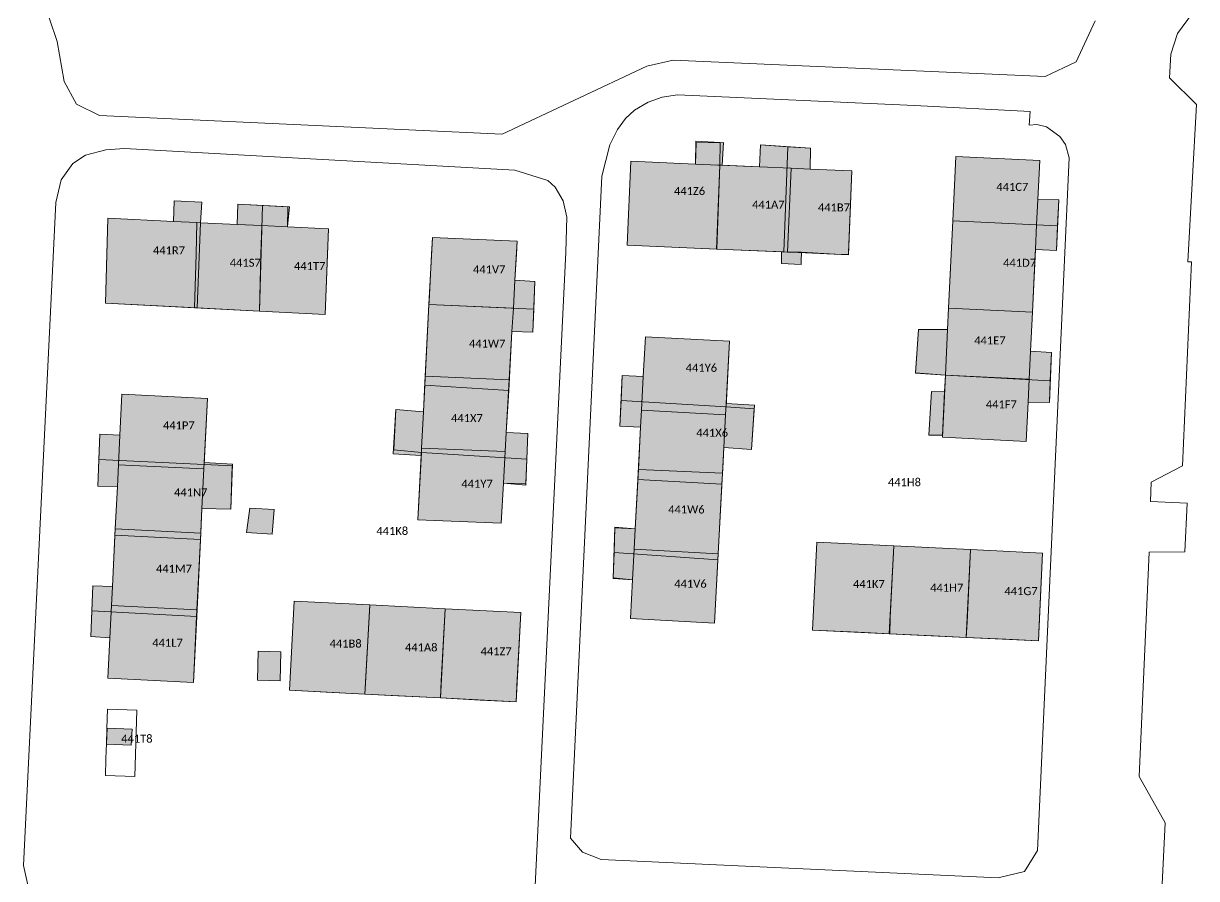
# Model space of a CAD drawing. Header units: metres. Extents: x 113120 to 240396, y 120329 to 242116.
# Drawn here: x 114548.3 to 114665.6, y 121612.6 to 121698.1 of the extents above; entities that cross this region are included whole.
import ezdxf

# ---------------------------------------------------------------- set-up
doc = ezdxf.new("R2010")
doc.units = ezdxf.units.M
doc.header["$LTSCALE"] = 3
for name, color, linetype, lineweight in [('Bpn_CaPa', 78, 'Continuous', 0), ('Bpn_ReBu', 4, 'Continuous', 0), ('Bpt_CaNu', 7, 'Continuous', 0), ('Hachure bâtiment', 11, 'Continuous', 0)]:
    doc.layers.add(name, color=color, linetype=linetype, lineweight=lineweight)
doc.styles.add('Legend', font='')
doc.styles.get('Legend').set_extended_font_data('Calibri')

msp = doc.modelspace()

# ---------------------------------------------------------------- hatches: boundary and pattern name
at = {"layer": 'Hachure bâtiment'}
h = msp.add_hatch(color=256, dxfattribs=at)
h.dxf.hatch_style = 1
h.paths.add_polyline_path([(114618.12, 121683.89), (114617.9, 121683.9), (114617.68, 121683.91), (114615.47, 121684.01), (114615.53, 121686.13), (114618.27, 121686.17)])
h = msp.add_hatch(color=256, dxfattribs=at)
h.dxf.hatch_style = 1
h.paths.add_polyline_path([(114626.97, 121685.6), (114626.93, 121683.5), (114625.02, 121683.59), (114621.87, 121683.73), (114621.95, 121685.92)])
h = msp.add_hatch(color=256, dxfattribs=at)
h.dxf.hatch_style = 1
h.paths.add_polyline_path([(114649.88, 121684.38), (114649.69, 121680.48), (114649.57, 121677.95), (114641.19, 121678.35), (114641.5, 121684.78)])
h = msp.add_hatch(color=256, dxfattribs=at)
h.dxf.hatch_style = 1
h.paths.add_polyline_path([(114615.47, 121684.01), (114617.68, 121683.91), (114617.9, 121683.9), (114617.6, 121675.52), (114608.63, 121675.92), (114608.98, 121684.3)])
h = msp.add_hatch(color=256, dxfattribs=at)
h.dxf.hatch_style = 1
h.paths.add_polyline_path([(114618.12, 121683.89), (114621.87, 121683.73), (114625.02, 121683.59), (114624.67, 121675.21), (114624.05, 121675.24), (114617.6, 121675.52), (114617.9, 121683.9)])
h = msp.add_hatch(color=256, dxfattribs=at)
h.dxf.hatch_style = 1
h.paths.add_polyline_path([(114626.93, 121683.5), (114631.1, 121683.32), (114630.76, 121675.15), (114630.75, 121674.97), (114629.41, 121675), (114626.05, 121675.19), (114624.67, 121675.21), (114625.02, 121683.59)])
h = msp.add_hatch(color=256, dxfattribs=at)
h.dxf.hatch_style = 1
h.paths.add_polyline_path([(114566.1, 121680.2), (114565.95, 121678.15), (114565.6, 121678.17), (114563.25, 121678.28), (114563.33, 121680.33)])
h = msp.add_hatch(color=256, dxfattribs=at)
h.dxf.hatch_style = 1
h.paths.add_polyline_path([(114574.87, 121679.73), (114574.65, 121677.73), (114572.09, 121677.86), (114569.63, 121677.98), (114569.68, 121680)])
h = msp.add_hatch(color=256, dxfattribs=at)
h.dxf.hatch_style = 1
h.paths.add_polyline_path([(114651.78, 121680.42), (114651.55, 121675.37), (114649.46, 121675.47), (114649.45, 121675.47), (114649.57, 121677.95), (114649.69, 121680.48)])
h = msp.add_hatch(color=256, dxfattribs=at)
h.dxf.hatch_style = 1
h.paths.add_polyline_path([(114563.25, 121678.28), (114565.6, 121678.17), (114565.52, 121675), (114565.37, 121669.65), (114556.45, 121670.12), (114556.6, 121675), (114556.7, 121678.6)])
h = msp.add_hatch(color=256, dxfattribs=at)
h.dxf.hatch_style = 1
h.paths.add_polyline_path([(114565.95, 121678.15), (114569.63, 121677.98), (114572.09, 121677.86), (114572.01, 121675), (114571.85, 121669.31), (114565.37, 121669.65), (114565.52, 121675), (114565.6, 121678.17)])
h = msp.add_hatch(color=256, dxfattribs=at)
h.dxf.hatch_style = 1
h.paths.add_polyline_path([(114574.65, 121677.73), (114578.77, 121677.53), (114578.67, 121675), (114578.43, 121668.97), (114571.85, 121669.31), (114572.01, 121675), (114572.09, 121677.86)])
h = msp.add_hatch(color=256, dxfattribs=at)
h.dxf.hatch_style = 1
h.paths.add_polyline_path([(114649.57, 121677.95), (114649.45, 121675.47), (114649.46, 121675.47), (114649.43, 121675), (114649.16, 121669.22), (114640.77, 121669.62), (114641.03, 121675), (114641.19, 121678.35)])
h = msp.add_hatch(color=256, dxfattribs=at)
h.dxf.hatch_style = 1
h.paths.add_polyline_path([(114597.63, 121676.3), (114597.55, 121675), (114597.4, 121672.4), (114597.25, 121669.62), (114588.81, 121669.96), (114588.82, 121670.28), (114589.07, 121675), (114589.15, 121676.67)])
h = msp.add_hatch(color=256, dxfattribs=at)
h.dxf.hatch_style = 1
h.paths.add_polyline_path([(114624.67, 121675.21), (114626.05, 121675.19), (114626.05, 121674.91), (114626.04, 121674.61), (114626.03, 121673.97), (114624.07, 121674.08), (114624.06, 121674.7), (114624.05, 121675), (114624.05, 121675.24)])
h = msp.add_hatch(color=256, dxfattribs=at)
h.dxf.hatch_style = 1
h.paths.add_polyline_path([(114599.4, 121672.27), (114599.18, 121667.22), (114597.11, 121667.27), (114597.25, 121669.62), (114597.4, 121672.4)])
h = msp.add_hatch(color=256, dxfattribs=at)
h.dxf.hatch_style = 1
h.paths.add_polyline_path([(114597.25, 121669.62), (114597.11, 121667.27), (114596.84, 121662.46), (114588.44, 121662.8), (114588.81, 121669.96)])
h = msp.add_hatch(color=256, dxfattribs=at)
h.dxf.hatch_style = 1
h.paths.add_polyline_path([(114649.16, 121669.22), (114648.97, 121665.32), (114648.83, 121662.5), (114640.45, 121662.9), (114640.67, 121667.48), (114640.77, 121669.62)])
h = msp.add_hatch(color=256, dxfattribs=at)
h.dxf.hatch_style = 1
h.paths.add_polyline_path([(114640.45, 121662.9), (114637.47, 121663.15), (114637.75, 121667.47), (114640.67, 121667.48)])
h = msp.add_hatch(color=256, dxfattribs=at)
h.dxf.hatch_style = 1
h.paths.add_polyline_path([(114618.85, 121666.3), (114618.52, 121660.08), (114618.46, 121658.96), (114610.06, 121659.41), (114610.24, 121662.77), (114610.45, 121666.73)])
h = msp.add_hatch(color=256, dxfattribs=at)
h.dxf.hatch_style = 1
h.paths.add_polyline_path([(114651.05, 121665.18), (114650.85, 121660.18), (114648.72, 121660.22), (114648.83, 121662.5), (114648.97, 121665.32)])
h = msp.add_hatch(color=256, dxfattribs=at)
h.dxf.hatch_style = 1
h.paths.add_polyline_path([(114596.84, 121662.46), (114596.54, 121657.17), (114596.44, 121655.3), (114588.07, 121655.63), (114588.26, 121659.25), (114588.37, 121661.52), (114588.44, 121662.8)])
h = msp.add_hatch(color=256, dxfattribs=at)
h.dxf.hatch_style = 1
h.paths.add_polyline_path([(114610.24, 121662.77), (114610.06, 121659.41), (114609.97, 121657.7), (114607.88, 121657.83), (114608.13, 121662.87)])
h = msp.add_hatch(color=256, dxfattribs=at)
h.dxf.hatch_style = 1
h.paths.add_polyline_path([(114648.83, 121662.5), (114648.72, 121660.22), (114648.53, 121656.3), (114640.15, 121656.7), (114640.16, 121656.93), (114640.37, 121661.25), (114640.45, 121662.9)])
h = msp.add_hatch(color=256, dxfattribs=at)
h.dxf.hatch_style = 1
h.paths.add_polyline_path([(114566.65, 121660.58), (114566.34, 121654.2), (114566.3, 121653.54), (114557.75, 121653.96), (114557.9, 121656.9), (114558.1, 121661)])
h = msp.add_hatch(color=256, dxfattribs=at)
h.dxf.hatch_style = 1
h.paths.add_polyline_path([(114640.37, 121661.25), (114640.16, 121656.93), (114638.8, 121656.92), (114639.05, 121661.28)])
h = msp.add_hatch(color=256, dxfattribs=at)
h.dxf.hatch_style = 1
h.paths.add_polyline_path([(114621.37, 121659.92), (114621.07, 121655.47), (114618.29, 121655.68), (114618.46, 121658.96), (114618.52, 121660.08)])
h = msp.add_hatch(color=256, dxfattribs=at)
h.dxf.hatch_style = 1
h.paths.add_polyline_path([(114588.26, 121659.25), (114588.07, 121655.63), (114588.03, 121654.87), (114585.24, 121655.04), (114585.48, 121659.47)])
h = msp.add_hatch(color=256, dxfattribs=at)
h.dxf.hatch_style = 1
h.paths.add_polyline_path([(114618.46, 121658.96), (114618.29, 121655.68), (114618.18, 121653.58), (114618.1, 121652.02), (114609.7, 121652.47), (114609.97, 121657.7), (114610.06, 121659.41)])
h = msp.add_hatch(color=256, dxfattribs=at)
h.dxf.hatch_style = 1
h.paths.add_polyline_path([(114557.9, 121656.9), (114557.75, 121653.96), (114557.65, 121651.77), (114555.7, 121651.83), (114555.88, 121657)])
h = msp.add_hatch(color=256, dxfattribs=at)
h.dxf.hatch_style = 1
h.paths.add_polyline_path([(114598.68, 121657.07), (114598.5, 121651.92), (114596.26, 121652.12), (114596.44, 121655.3), (114596.54, 121657.17)])
h = msp.add_hatch(color=256, dxfattribs=at)
h.dxf.hatch_style = 1
h.paths.add_polyline_path([(114596.44, 121655.3), (114596.26, 121652.12), (114596.03, 121648.13), (114587.7, 121648.47), (114588.03, 121654.87), (114588.07, 121655.63)])
h = msp.add_hatch(color=256, dxfattribs=at)
h.dxf.hatch_style = 1
h.paths.add_polyline_path([(114566.3, 121653.54), (114566.11, 121649.6), (114565.96, 121646.5), (114557.41, 121646.92), (114557.65, 121651.77), (114557.75, 121653.96)])
h = msp.add_hatch(color=256, dxfattribs=at)
h.dxf.hatch_style = 1
h.paths.add_polyline_path([(114569.15, 121654.03), (114569, 121649.52), (114566.11, 121649.6), (114566.3, 121653.54), (114566.34, 121654.2)])
h = msp.add_hatch(color=256, dxfattribs=at)
h.dxf.hatch_style = 1
h.paths.add_polyline_path([(114618.1, 121652.02), (114617.73, 121645.05), (114609.33, 121645.53), (114609.44, 121647.55), (114609.7, 121652.47)])
h = msp.add_hatch(color=256, dxfattribs=at)
h.dxf.hatch_style = 1
h.paths.add_polyline_path([(114573.33, 121649.5), (114573.13, 121647.03), (114570.57, 121647.18), (114570.88, 121649.63)])
h = msp.add_hatch(color=256, dxfattribs=at)
h.dxf.hatch_style = 1
h.paths.add_polyline_path([(114565.96, 121646.5), (114565.61, 121639.46), (114557.06, 121639.88), (114557.15, 121641.8), (114557.41, 121646.92)])
h = msp.add_hatch(color=256, dxfattribs=at)
h.dxf.hatch_style = 1
h.paths.add_polyline_path([(114609.44, 121647.55), (114609.33, 121645.53), (114609.17, 121642.47), (114607.23, 121642.6), (114607.38, 121647.72)])
h = msp.add_hatch(color=256, dxfattribs=at)
h.dxf.hatch_style = 1
h.paths.add_polyline_path([(114635.28, 121645.85), (114634.84, 121637.07), (114627.15, 121637.43), (114627.58, 121646.22)])
h = msp.add_hatch(color=256, dxfattribs=at)
h.dxf.hatch_style = 1
h.paths.add_polyline_path([(114642.97, 121645.48), (114642.54, 121636.71), (114634.84, 121637.07), (114635.28, 121645.85)])
h = msp.add_hatch(color=256, dxfattribs=at)
h.dxf.hatch_style = 1
h.paths.add_polyline_path([(114617.73, 121645.05), (114617.37, 121638.13), (114608.97, 121638.58), (114609.17, 121642.47), (114609.33, 121645.53)])
h = msp.add_hatch(color=256, dxfattribs=at)
h.dxf.hatch_style = 1
h.paths.add_polyline_path([(114650.17, 121645.13), (114649.75, 121636.37), (114642.54, 121636.71), (114642.97, 121645.48)])
h = msp.add_hatch(color=256, dxfattribs=at)
h.dxf.hatch_style = 1
h.paths.add_polyline_path([(114557.15, 121641.8), (114557.06, 121639.88), (114556.9, 121636.65), (114554.98, 121636.78), (114555.18, 121641.87)])
h = msp.add_hatch(color=256, dxfattribs=at)
h.dxf.hatch_style = 1
h.paths.add_polyline_path([(114565.61, 121639.46), (114565.57, 121638.78), (114565.25, 121632.2), (114556.7, 121632.62), (114556.9, 121636.65), (114557.06, 121639.88)])
h = msp.add_hatch(color=256, dxfattribs=at)
h.dxf.hatch_style = 1
h.paths.add_polyline_path([(114582.88, 121639.95), (114582.4, 121631.03), (114574.85, 121631.42), (114575.33, 121640.33)])
h = msp.add_hatch(color=256, dxfattribs=at)
h.dxf.hatch_style = 1
h.paths.add_polyline_path([(114590.43, 121639.57), (114589.95, 121630.65), (114582.4, 121631.03), (114582.88, 121639.95)])
h = msp.add_hatch(color=256, dxfattribs=at)
h.dxf.hatch_style = 1
h.paths.add_polyline_path([(114597.98, 121639.18), (114597.53, 121630.27), (114589.95, 121630.65), (114590.43, 121639.57)])
h = msp.add_hatch(color=256, dxfattribs=at)
h.dxf.hatch_style = 1
h.paths.add_polyline_path([(114574, 121635.27), (114573.93, 121632.37), (114571.65, 121632.42), (114571.73, 121635.32)])
h = msp.add_hatch(color=256, dxfattribs=at)
h.dxf.hatch_style = 1
h.paths.add_polyline_path([(114559.13, 121627.52), (114559.03, 121625.92), (114556.55, 121626.03), (114556.63, 121627.63)])

# ---------------------------------------------------------------- linework, layer by layer
at = {"layer": 'Bpn_CaPa'}
for points in [[(114655.43, 121698.33), (114653.53, 121694.24), (114650.41, 121692.76), (114613.21, 121694.39), (114610.58, 121693.79), (114596.12, 121686.99), (114555.85, 121688.86), (114553.57, 121689.99), (114552.33, 121692.27), (114551.64, 121696.27), (114550.1, 121700.81)], [(114550.1, 121700.81), (114551.64, 121696.27), (114552.33, 121692.27), (114553.57, 121689.99), (114555.85, 121688.86), (114596.12, 121686.99), (114610.58, 121693.79), (114613.21, 121694.39), (114650.41, 121692.76), (114653.53, 121694.24), (114655.43, 121698.33)], [(114665.14, 121699.08), (114663.67, 121697.05), (114662.98, 121694.98), (114662.84, 121692.61), (114665.56, 121689.97), (114664.68, 121674.24), (114665.07, 121674.23), (114664.17, 121653.85), (114661.03, 121652.22), (114660.95, 121650.3), (114664.63, 121650.13), (114664.4, 121645.26), (114660.83, 121645.23), (114659.83, 121622.82), (114662.42, 121618.18), (114661.5, 121599.13)], [(114661.5, 121599.13), (114662.42, 121618.18), (114659.83, 121622.82), (114660.83, 121645.23), (114664.4, 121645.26), (114664.63, 121650.13), (114660.95, 121650.3), (114661.03, 121652.22), (114664.17, 121653.85), (114665.07, 121674.23), (114664.68, 121674.24), (114665.56, 121689.97), (114662.84, 121692.61), (114662.98, 121694.98), (114663.67, 121697.05), (114665.14, 121699.08)]]:
    msp.add_lwpolyline(points, dxfattribs=at)
for points in [[(114648.94, 121689.26), (114637.35, 121689.87), (114613.65, 121690.94), (114612.13, 121690.7), (114610.74, 121690.2), (114609.36, 121689.38), (114608.45, 121688.56), (114607.65, 121687.46), (114606.88, 121685.94), (114606.09, 121682.8), (114602.97, 121616.64), (114604.16, 121615.24), (114606.03, 121614.51), (114645.71, 121612.67), (114648.35, 121613.31), (114649.66, 121615.4), (114652.81, 121684.63), (114652.45, 121685.97), (114651.88, 121686.78), (114650.57, 121687.72), (114649.58, 121687.96), (114648.81, 121687.89), (114648.94, 121689.26)], [(114648.94, 121689.26), (114648.81, 121687.89), (114649.58, 121687.96), (114650.57, 121687.72), (114651.88, 121686.78), (114652.45, 121685.97), (114652.81, 121684.63), (114649.66, 121615.4), (114648.35, 121613.31), (114645.71, 121612.67), (114606.03, 121614.51), (114604.16, 121615.24), (114602.97, 121616.64), (114606.09, 121682.8), (114606.88, 121685.94), (114607.65, 121687.46), (114608.45, 121688.56), (114609.36, 121689.38), (114610.74, 121690.2), (114612.13, 121690.7), (114613.65, 121690.94), (114637.35, 121689.87), (114648.94, 121689.26)], [(114624.7, 121685.74), (114621.95, 121685.92), (114621.87, 121683.73), (114617.9, 121683.9), (114617.93, 121686.16), (114615.49, 121686.29), (114615.47, 121684.01), (114608.98, 121684.3), (114608.63, 121675.92), (114617.55, 121675.52), (114624.3, 121675.23), (114630.75, 121674.93), (114631.1, 121683.32), (114626.93, 121683.5), (114626.97, 121685.6), (114624.7, 121685.74)], [(114617.55, 121675.52), (114608.63, 121675.92), (114608.98, 121684.3), (114615.47, 121684.01), (114615.49, 121686.29), (114617.93, 121686.16), (114617.9, 121683.9), (114617.55, 121675.52)], [(114624.7, 121685.74), (114624.3, 121675.23), (114617.55, 121675.52), (114617.9, 121683.9), (114621.87, 121683.73), (114621.95, 121685.92), (114624.7, 121685.74)], [(114624.7, 121685.74), (114626.97, 121685.6), (114626.93, 121683.5), (114631.1, 121683.32), (114630.75, 121674.93), (114624.3, 121675.23), (114624.7, 121685.74)], [(114602.23, 121680.34), (114601.44, 121681.69), (114600.68, 121682.38), (114597.41, 121683.41), (114558.36, 121685.56), (114556.48, 121685.44), (114554.47, 121684.91), (114553.2, 121684.05), (114552.02, 121682.43), (114551.49, 121680.17), (114548.26, 121613.92), (114548.81, 121611.5), (114550.12, 121610.76), (114552.02, 121610.35), (114596.45, 121608.32), (114597.29, 121608.54), (114598.02, 121609), (114598.86, 121609.94), (114599.4, 121611.22), (114602.49, 121675.19), (114602.6, 121678.7), (114602.23, 121680.34)], [(114602.23, 121680.34), (114602.6, 121678.7), (114602.49, 121675.19), (114599.4, 121611.22), (114598.86, 121609.94), (114598.02, 121609), (114597.29, 121608.54), (114596.45, 121608.32), (114552.02, 121610.35), (114550.12, 121610.76), (114548.81, 121611.5), (114548.26, 121613.92), (114551.49, 121680.17), (114552.02, 121682.43), (114553.2, 121684.05), (114554.47, 121684.91), (114556.48, 121685.44), (114558.36, 121685.56), (114597.41, 121683.41), (114600.68, 121682.38), (114601.44, 121681.69), (114602.23, 121680.34)], [(114640.45, 121662.9), (114640.15, 121656.7), (114648.53, 121656.3), (114648.72, 121660.22), (114650.85, 121660.18), (114650.94, 121662.34), (114651.05, 121665.18), (114648.97, 121665.32), (114649.16, 121669.22), (114649.45, 121675.47), (114651.55, 121675.37), (114651.67, 121677.85), (114651.78, 121680.42), (114649.69, 121680.48), (114649.88, 121684.38), (114641.5, 121684.78), (114641.19, 121678.35), (114640.77, 121669.62), (114640.67, 121667.48), (114637.75, 121667.47), (114637.47, 121663.1), (114640.45, 121662.9)], [(114651.67, 121677.85), (114641.19, 121678.35), (114641.5, 121684.78), (114649.88, 121684.38), (114649.69, 121680.48), (114651.78, 121680.42), (114651.67, 121677.85)], [(114571.85, 121669.31), (114578.43, 121668.97), (114578.77, 121677.53), (114574.65, 121677.73), (114574.7, 121679.75), (114572.15, 121679.87), (114569.68, 121680), (114569.63, 121677.97), (114565.95, 121678.15), (114566.1, 121680.2), (114563.33, 121680.33), (114563.25, 121678.28), (114556.7, 121678.6), (114556.45, 121670.12), (114565.64, 121669.64), (114571.85, 121669.31)], [(114565.95, 121678.15), (114565.64, 121669.64), (114556.45, 121670.12), (114556.7, 121678.6), (114563.25, 121678.28), (114563.33, 121680.33), (114566.1, 121680.2), (114565.95, 121678.15)], [(114571.85, 121669.31), (114565.64, 121669.64), (114565.95, 121678.15), (114569.63, 121677.97), (114569.68, 121680), (114572.15, 121679.87), (114571.85, 121669.31)], [(114571.85, 121669.31), (114572.15, 121679.87), (114574.7, 121679.75), (114574.65, 121677.73), (114578.77, 121677.53), (114578.43, 121668.97), (114571.85, 121669.31)], [(114651.67, 121677.85), (114651.55, 121675.37), (114649.45, 121675.47), (114649.16, 121669.22), (114640.77, 121669.62), (114641.19, 121678.35), (114651.67, 121677.85)], [(114598.59, 121654.52), (114598.68, 121657.07), (114596.54, 121657.17), (114596.78, 121661.38), (114597.11, 121667.27), (114599.18, 121667.22), (114599.28, 121669.5), (114599.4, 121672.27), (114597.4, 121672.4), (114597.63, 121676.3), (114589.15, 121676.67), (114588.81, 121669.96), (114588.39, 121661.91), (114588.26, 121659.25), (114585.48, 121659.47), (114585.3, 121655.45), (114588.05, 121655.19), (114587.7, 121648.47), (114596.03, 121648.13), (114596.26, 121652.11), (114598.5, 121652.08), (114598.59, 121654.52)], [(114588.81, 121669.96), (114589.15, 121676.67), (114597.63, 121676.3), (114597.4, 121672.4), (114599.4, 121672.27), (114599.28, 121669.5), (114588.81, 121669.96)], [(114588.81, 121669.96), (114599.28, 121669.5), (114599.18, 121667.22), (114597.11, 121667.27), (114596.78, 121661.38), (114588.39, 121661.91), (114588.81, 121669.96)], [(114640.45, 121662.9), (114637.47, 121663.1), (114637.75, 121667.47), (114640.67, 121667.48), (114640.77, 121669.62), (114649.16, 121669.22), (114648.97, 121665.32), (114651.05, 121665.18), (114650.94, 121662.34), (114640.45, 121662.9)], [(114607.31, 121645.2), (114607.23, 121642.65), (114609.17, 121642.47), (114608.97, 121638.58), (114617.37, 121638.13), (114617.7, 121644.47), (114618.16, 121653.11), (114618.29, 121655.68), (114621.07, 121655.47), (114621.34, 121659.54), (114618.51, 121659.75), (114618.85, 121666.3), (114610.45, 121666.73), (114610.24, 121662.77), (114608.13, 121662.87), (114608.01, 121660.39), (114607.88, 121657.83), (114609.97, 121657.7), (114609.75, 121653.47), (114609.44, 121647.55), (114607.38, 121647.67), (114607.31, 121645.2)], [(114618.51, 121659.75), (114608.01, 121660.39), (114608.13, 121662.87), (114610.24, 121662.77), (114610.45, 121666.73), (114618.85, 121666.3), (114618.51, 121659.75)], [(114640.45, 121662.9), (114650.94, 121662.34), (114650.85, 121660.18), (114648.72, 121660.22), (114648.53, 121656.3), (114640.15, 121656.7), (114640.45, 121662.9)], [(114557.44, 121647.55), (114557.15, 121641.8), (114555.18, 121641.87), (114555.09, 121639.35), (114554.98, 121636.78), (114556.9, 121636.65), (114556.7, 121632.62), (114565.25, 121632.2), (114565.58, 121638.78), (114565.99, 121647.12), (114566.11, 121649.6), (114569, 121649.52), (114569.14, 121653.84), (114566.33, 121654), (114566.65, 121660.58), (114558.1, 121661), (114557.9, 121656.9), (114555.88, 121657), (114555.8, 121654.48), (114555.7, 121651.83), (114557.65, 121651.77), (114557.44, 121647.55)], [(114555.8, 121654.48), (114555.88, 121657), (114557.9, 121656.9), (114558.1, 121661), (114566.65, 121660.58), (114566.33, 121654), (114555.8, 121654.48)], [(114598.59, 121654.52), (114588.05, 121655.19), (114585.3, 121655.45), (114585.48, 121659.47), (114588.26, 121659.25), (114588.39, 121661.91), (114596.78, 121661.38), (114596.54, 121657.17), (114598.68, 121657.07), (114598.59, 121654.52)], [(114618.16, 121653.11), (114609.75, 121653.47), (114609.97, 121657.7), (114607.88, 121657.83), (114608.01, 121660.39), (114618.51, 121659.75), (114621.34, 121659.54), (114621.07, 121655.47), (114618.29, 121655.68), (114618.16, 121653.11)], [(114598.59, 121654.52), (114598.5, 121652.08), (114596.26, 121652.11), (114596.03, 121648.13), (114587.7, 121648.47), (114588.05, 121655.19), (114598.59, 121654.52)], [(114557.44, 121647.55), (114557.65, 121651.77), (114555.7, 121651.83), (114555.8, 121654.48), (114566.33, 121654), (114569.14, 121653.84), (114569, 121649.52), (114566.11, 121649.6), (114565.99, 121647.12), (114557.44, 121647.55)], [(114607.31, 121645.2), (114607.38, 121647.67), (114609.44, 121647.55), (114609.75, 121653.47), (114618.16, 121653.11), (114617.7, 121644.47), (114607.31, 121645.2)], [(114557.44, 121647.55), (114565.99, 121647.12), (114565.58, 121638.78), (114555.09, 121639.35), (114555.18, 121641.87), (114557.15, 121641.8), (114557.44, 121647.55)], [(114642.54, 121636.71), (114646.48, 121636.52), (114649.75, 121636.37), (114649.82, 121637.93), (114650.17, 121645.13), (114642.97, 121645.48), (114635.28, 121645.85), (114627.58, 121646.22), (114627.15, 121637.43), (114631.73, 121637.22), (114634.88, 121637.07), (114639.25, 121636.86), (114642.54, 121636.71)], [(114635.28, 121645.85), (114634.92, 121638.68), (114634.88, 121637.07), (114631.73, 121637.22), (114627.15, 121637.43), (114627.58, 121646.22), (114635.28, 121645.85)], [(114642.54, 121636.71), (114639.25, 121636.86), (114634.88, 121637.07), (114634.92, 121638.68), (114635.28, 121645.85), (114642.97, 121645.48), (114642.61, 121638.23), (114642.54, 121636.71)], [(114607.31, 121645.2), (114617.7, 121644.47), (114617.37, 121638.13), (114608.97, 121638.58), (114609.17, 121642.47), (114607.23, 121642.65), (114607.31, 121645.2)], [(114642.54, 121636.71), (114642.61, 121638.23), (114642.97, 121645.48), (114650.17, 121645.13), (114649.82, 121637.93), (114649.75, 121636.37), (114646.48, 121636.52), (114642.54, 121636.71)], [(114582.4, 121631.03), (114578.52, 121631.23), (114574.85, 121631.42), (114575.33, 121640.33), (114582.88, 121639.95), (114582.49, 121632.72), (114582.4, 121631.03)], [(114589.95, 121630.65), (114593.93, 121630.45), (114597.53, 121630.27), (114597.61, 121631.85), (114597.98, 121639.18), (114590.43, 121639.57), (114582.88, 121639.95), (114575.33, 121640.33), (114574.85, 121631.42), (114578.52, 121631.23), (114582.4, 121631.03), (114585.71, 121630.87), (114589.95, 121630.65)], [(114589.95, 121630.65), (114585.71, 121630.87), (114582.4, 121631.03), (114582.49, 121632.72), (114582.88, 121639.95), (114590.43, 121639.57), (114590.04, 121632.33), (114589.95, 121630.65)], [(114565.58, 121638.78), (114565.25, 121632.2), (114556.7, 121632.62), (114556.9, 121636.65), (114554.98, 121636.78), (114555.09, 121639.35), (114565.58, 121638.78)], [(114589.95, 121630.65), (114590.04, 121632.33), (114590.43, 121639.57), (114597.98, 121639.18), (114597.61, 121631.85), (114597.53, 121630.27), (114593.93, 121630.45), (114589.95, 121630.65)], [(114556.6, 121627.61), (114556.55, 121626.01), (114556.53, 121625.45), (114556.5, 121624.5), (114556.45, 121622.91), (114559.4, 121622.81), (114559.61, 121629.45), (114556.66, 121629.55), (114556.6, 121627.61)], [(114556.6, 121627.61), (114556.66, 121629.55), (114559.61, 121629.45), (114559.4, 121622.81), (114556.45, 121622.91), (114556.5, 121624.5), (114556.53, 121625.45), (114556.55, 121626.01), (114556.6, 121627.61)]]:
    msp.add_lwpolyline(points, close=True, dxfattribs=at)
at = {"layer": 'Bpn_ReBu'}
for points in [[(114618.12, 121683.89), (114617.9, 121683.9), (114617.68, 121683.91), (114615.47, 121684.01), (114615.53, 121686.13), (114618.27, 121686.17), (114618.12, 121683.89)], [(114626.97, 121685.6), (114626.93, 121683.5), (114625.02, 121683.59), (114621.87, 121683.73), (114621.95, 121685.92), (114626.97, 121685.6)], [(114649.88, 121684.38), (114649.69, 121680.48), (114649.57, 121677.95), (114641.19, 121678.35), (114641.5, 121684.78), (114649.88, 121684.38)], [(114615.47, 121684.01), (114617.68, 121683.91), (114617.9, 121683.9), (114617.6, 121675.52), (114608.63, 121675.92), (114608.98, 121684.3), (114615.47, 121684.01)], [(114618.12, 121683.89), (114621.87, 121683.73), (114625.02, 121683.59), (114624.67, 121675.21), (114624.05, 121675.24), (114617.6, 121675.52), (114617.9, 121683.9), (114618.12, 121683.89)], [(114626.93, 121683.5), (114631.1, 121683.32), (114630.76, 121675.15), (114630.75, 121674.97), (114629.41, 121675), (114626.05, 121675.19), (114624.67, 121675.21), (114625.02, 121683.59), (114626.93, 121683.5)], [(114566.1, 121680.2), (114565.95, 121678.15), (114565.6, 121678.17), (114563.25, 121678.28), (114563.33, 121680.33), (114566.1, 121680.2)], [(114574.87, 121679.73), (114574.65, 121677.73), (114572.09, 121677.86), (114569.63, 121677.98), (114569.68, 121680), (114574.87, 121679.73)], [(114651.78, 121680.42), (114651.55, 121675.37), (114649.46, 121675.47), (114649.45, 121675.47), (114649.57, 121677.95), (114649.69, 121680.48), (114651.78, 121680.42)], [(114563.25, 121678.28), (114565.6, 121678.17), (114565.52, 121675), (114565.37, 121669.65), (114556.45, 121670.12), (114556.6, 121675), (114556.7, 121678.6), (114563.25, 121678.28)], [(114565.95, 121678.15), (114569.63, 121677.98), (114572.09, 121677.86), (114572.01, 121675), (114571.85, 121669.31), (114565.37, 121669.65), (114565.52, 121675), (114565.6, 121678.17), (114565.95, 121678.15)], [(114574.65, 121677.73), (114578.77, 121677.53), (114578.67, 121675), (114578.43, 121668.97), (114571.85, 121669.31), (114572.01, 121675), (114572.09, 121677.86), (114574.65, 121677.73)], [(114649.57, 121677.95), (114649.45, 121675.47), (114649.46, 121675.47), (114649.43, 121675), (114649.16, 121669.22), (114640.77, 121669.62), (114641.03, 121675), (114641.19, 121678.35), (114649.57, 121677.95)], [(114597.63, 121676.3), (114597.55, 121675), (114597.4, 121672.4), (114597.25, 121669.62), (114588.81, 121669.96), (114588.82, 121670.28), (114589.07, 121675), (114589.15, 121676.67), (114597.63, 121676.3)], [(114624.67, 121675.21), (114626.05, 121675.19), (114626.05, 121674.91), (114626.04, 121674.61), (114626.03, 121673.97), (114624.07, 121674.08), (114624.06, 121674.7), (114624.05, 121675), (114624.05, 121675.24), (114624.67, 121675.21)], [(114599.4, 121672.27), (114599.18, 121667.22), (114597.11, 121667.27), (114597.25, 121669.62), (114597.4, 121672.4), (114599.4, 121672.27)], [(114597.25, 121669.62), (114597.11, 121667.27), (114596.84, 121662.46), (114588.44, 121662.8), (114588.81, 121669.96), (114597.25, 121669.62)], [(114649.16, 121669.22), (114648.97, 121665.32), (114648.83, 121662.5), (114640.45, 121662.9), (114640.67, 121667.48), (114640.77, 121669.62), (114649.16, 121669.22)], [(114640.45, 121662.9), (114637.47, 121663.15), (114637.75, 121667.47), (114640.67, 121667.48), (114640.45, 121662.9)], [(114618.85, 121666.3), (114618.52, 121660.08), (114618.46, 121658.96), (114610.06, 121659.41), (114610.24, 121662.77), (114610.45, 121666.73), (114618.85, 121666.3)], [(114651.05, 121665.18), (114650.85, 121660.18), (114648.72, 121660.22), (114648.83, 121662.5), (114648.97, 121665.32), (114651.05, 121665.18)], [(114596.84, 121662.46), (114596.54, 121657.17), (114596.44, 121655.3), (114588.07, 121655.63), (114588.26, 121659.25), (114588.37, 121661.52), (114588.44, 121662.8), (114596.84, 121662.46)], [(114610.24, 121662.77), (114610.06, 121659.41), (114609.97, 121657.7), (114607.88, 121657.83), (114608.13, 121662.87), (114610.24, 121662.77)], [(114648.83, 121662.5), (114648.72, 121660.22), (114648.53, 121656.3), (114640.15, 121656.7), (114640.16, 121656.93), (114640.37, 121661.25), (114640.45, 121662.9), (114648.83, 121662.5)], [(114566.65, 121660.58), (114566.34, 121654.2), (114566.3, 121653.54), (114557.75, 121653.96), (114557.9, 121656.9), (114558.1, 121661), (114566.65, 121660.58)], [(114640.37, 121661.25), (114640.16, 121656.93), (114638.8, 121656.92), (114639.05, 121661.28), (114640.37, 121661.25)], [(114621.37, 121659.92), (114621.07, 121655.47), (114618.29, 121655.68), (114618.46, 121658.96), (114618.52, 121660.08), (114621.37, 121659.92)], [(114588.26, 121659.25), (114588.07, 121655.63), (114588.03, 121654.87), (114585.24, 121655.04), (114585.48, 121659.47), (114588.26, 121659.25)], [(114618.46, 121658.96), (114618.29, 121655.68), (114618.18, 121653.58), (114618.1, 121652.02), (114609.7, 121652.47), (114609.97, 121657.7), (114610.06, 121659.41), (114618.46, 121658.96)], [(114557.9, 121656.9), (114557.75, 121653.96), (114557.65, 121651.77), (114555.7, 121651.83), (114555.88, 121657), (114557.9, 121656.9)], [(114598.68, 121657.07), (114598.5, 121651.92), (114596.26, 121652.12), (114596.44, 121655.3), (114596.54, 121657.17), (114598.68, 121657.07)], [(114596.44, 121655.3), (114596.26, 121652.12), (114596.03, 121648.13), (114587.7, 121648.47), (114588.03, 121654.87), (114588.07, 121655.63), (114596.44, 121655.3)], [(114566.3, 121653.54), (114566.11, 121649.6), (114565.96, 121646.5), (114557.41, 121646.92), (114557.65, 121651.77), (114557.75, 121653.96), (114566.3, 121653.54)], [(114569.15, 121654.03), (114569, 121649.52), (114566.11, 121649.6), (114566.3, 121653.54), (114566.34, 121654.2), (114569.15, 121654.03)], [(114618.1, 121652.02), (114617.73, 121645.05), (114609.33, 121645.53), (114609.44, 121647.55), (114609.7, 121652.47), (114618.1, 121652.02)], [(114573.33, 121649.5), (114573.13, 121647.03), (114570.57, 121647.18), (114570.88, 121649.63), (114573.33, 121649.5)], [(114565.96, 121646.5), (114565.61, 121639.46), (114557.06, 121639.88), (114557.15, 121641.8), (114557.41, 121646.92), (114565.96, 121646.5)], [(114609.44, 121647.55), (114609.33, 121645.53), (114609.17, 121642.47), (114607.23, 121642.6), (114607.38, 121647.72), (114609.44, 121647.55)], [(114635.28, 121645.85), (114634.84, 121637.07), (114627.15, 121637.43), (114627.58, 121646.22), (114635.28, 121645.85)], [(114642.97, 121645.48), (114642.54, 121636.71), (114634.84, 121637.07), (114635.28, 121645.85), (114642.97, 121645.48)], [(114617.73, 121645.05), (114617.37, 121638.13), (114608.97, 121638.58), (114609.17, 121642.47), (114609.33, 121645.53), (114617.73, 121645.05)], [(114650.17, 121645.13), (114649.75, 121636.37), (114642.54, 121636.71), (114642.97, 121645.48), (114650.17, 121645.13)], [(114557.15, 121641.8), (114557.06, 121639.88), (114556.9, 121636.65), (114554.98, 121636.78), (114555.18, 121641.87), (114557.15, 121641.8)], [(114565.61, 121639.46), (114565.57, 121638.78), (114565.25, 121632.2), (114556.7, 121632.62), (114556.9, 121636.65), (114557.06, 121639.88), (114565.61, 121639.46)], [(114582.88, 121639.95), (114582.4, 121631.03), (114574.85, 121631.42), (114575.33, 121640.33), (114582.88, 121639.95)], [(114590.43, 121639.57), (114589.95, 121630.65), (114582.4, 121631.03), (114582.88, 121639.95), (114590.43, 121639.57)], [(114597.98, 121639.18), (114597.53, 121630.27), (114589.95, 121630.65), (114590.43, 121639.57), (114597.98, 121639.18)], [(114574, 121635.27), (114573.93, 121632.37), (114571.65, 121632.42), (114571.73, 121635.32), (114574, 121635.27)], [(114559.13, 121627.52), (114559.03, 121625.92), (114556.55, 121626.03), (114556.63, 121627.63), (114559.13, 121627.52)]]:
    msp.add_lwpolyline(points, close=True, dxfattribs=at)

# ---------------------------------------------------------------- texts
at = {"layer": 'Bpt_CaNu', "char_height": 0.8, "attachment_point": 7, "style": 'Legend'}
for s, insert in [('441C7', (114645.54, 121681.32)), ('441Z6', (114613.31, 121680.91)), ('441A7', (114621.12, 121679.56)), ('441B7', (114627.7, 121679.27)), ('441R7', (114561.21, 121674.99)), ('441S7', (114568.89, 121673.74)), ('441T7', (114575.31, 121673.42)), ('441V7', (114593.21, 121673.08)), ('441D7', (114646.22, 121673.74)), ('441W7', (114592.81, 121665.67)), ('441E7', (114643.33, 121665.98)), ('441Y6', (114614.48, 121663.24)), ('441F7', (114644.49, 121659.6)), ('441X7', (114591.02, 121658.22)), ('441P7', (114562.21, 121657.5)), ('441X6', (114615.54, 121656.75)), ('441N7', (114563.32, 121650.8)), ('441Y7', (114592.05, 121651.66)), ('441H8', (114634.7, 121651.81)), ('441W6', (114612.73, 121649.08)), ('441K8', (114583.55, 121646.94)), ('441M7', (114561.51, 121643.17)), ('441V6', (114613.34, 121641.66)), ('441K7', (114631.21, 121641.64)), ('441H7', (114638.93, 121641.27)), ('441G7', (114646.35, 121640.92)), ('441L7', (114561.14, 121635.77)), ('441B8', (114578.87, 121635.68)), ('441A8', (114586.41, 121635.3)), ('441Z7', (114593.97, 121634.92)), ('441T8', (114558.03, 121626.18))]:
    msp.add_mtext(s, dxfattribs=dict(at, insert=insert))

doc.saveas('drawing.dxf')
